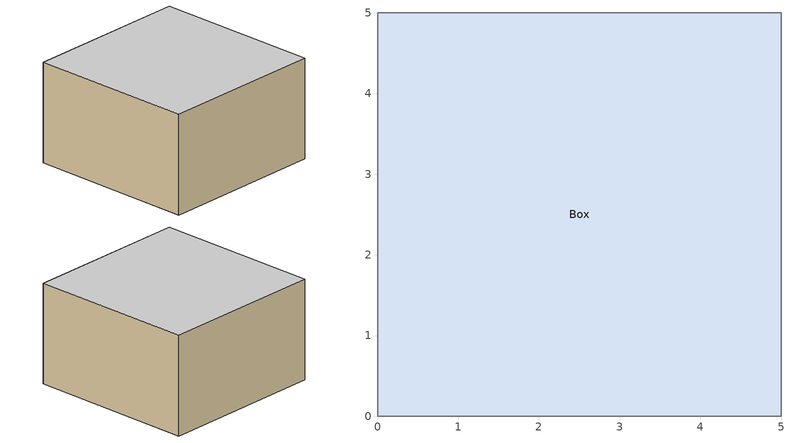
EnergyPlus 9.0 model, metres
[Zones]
Box
 floor adiabatic (Envelope): 0,0 0,5 5,5 5,0 z0
 wall adiabatic (Envelope): 0,0 5,0 5,5 0,5 0,0 z0:3
 ceiling adiabatic (Envelope): 0,5 0,0 5,0 5,5 z3
[Building]
Synthetic steady box: 0, Suburbs, 0.0001, 0.0001, MinimalShadowing, 100, 10
[Site:Location]
Synthetic sea-level site: 0, 0, 0, 0
[SizingPeriod:DesignDay]
Equipment reference: 7, 21, SummerDesignDay, 20, 0, , , Dewpoint, -12, , , , , 101325, 0, 0, No, No, No, ASHRAEClearSky, , , , , 0
[Material:NoMass]
R2: Smooth, 1.73, 0.9, 0.7, 0.7
[Construction]
Envelope: R2
[Zone]
Box: 0, 0, 0, 0, 1, 1, 3, 75, 25
[SurfaceProperty:OtherSideCoefficients]
Ambient: 25, 0, 0, 1, 0, 0, 0
[ThermostatSetpoint:DualSetpoint]
Setpoints: Heat, Cool
[ZoneControl:Thermostat]
Control: Box, Control, ThermostatSetpoint:DualSetpoint, Setpoints
[Zone equipment]
Box: PTAC
[ZoneHVAC:PackagedTerminalAirConditioner]
PTAC: Off, Return, Supply, , , 0.25, 0.25, 0.25, 0, 0, 0, Fan:OnOff, Fan, Coil:Heating:Electric, HeatCoil, Coil:Cooling:DX:SingleSpeed, CoolCoil, BlowThrough, On
[Fan:OnOff]
Fan: Off, 0.6, 180, 0.25, 0.9, 1, Return, FanOut
[Coil:Heating:Electric]
HeatCoil: Off, 1, 6000, CoolOut, Supply
[Coil:Cooling:DX:SingleSpeed]
CoolCoil: Off, 6000, 1, 3, 0.25, , FanOut, CoolOut, UnitTemp, UnitFlow, UnitTemp, UnitFlow, UnitFlow
[ElectricEquipment]
Declared gain: Box, On, EquipmentLevel, 0, , , 0, 0, 0
[Schedule:Constant]
Heat: Any, 20
Cool: Any, 24
Control: Any, 4
On: Any, 1
Off: Any, 0
[Curve:Biquadratic]
UnitTemp: 1, 0, 0, 0, 0, 0, -100, 100, -100, 100
[Curve:Quadratic]
UnitFlow: 1, 0, 0, 0, 1
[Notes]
Independent equipment reference. No real-building claim.
